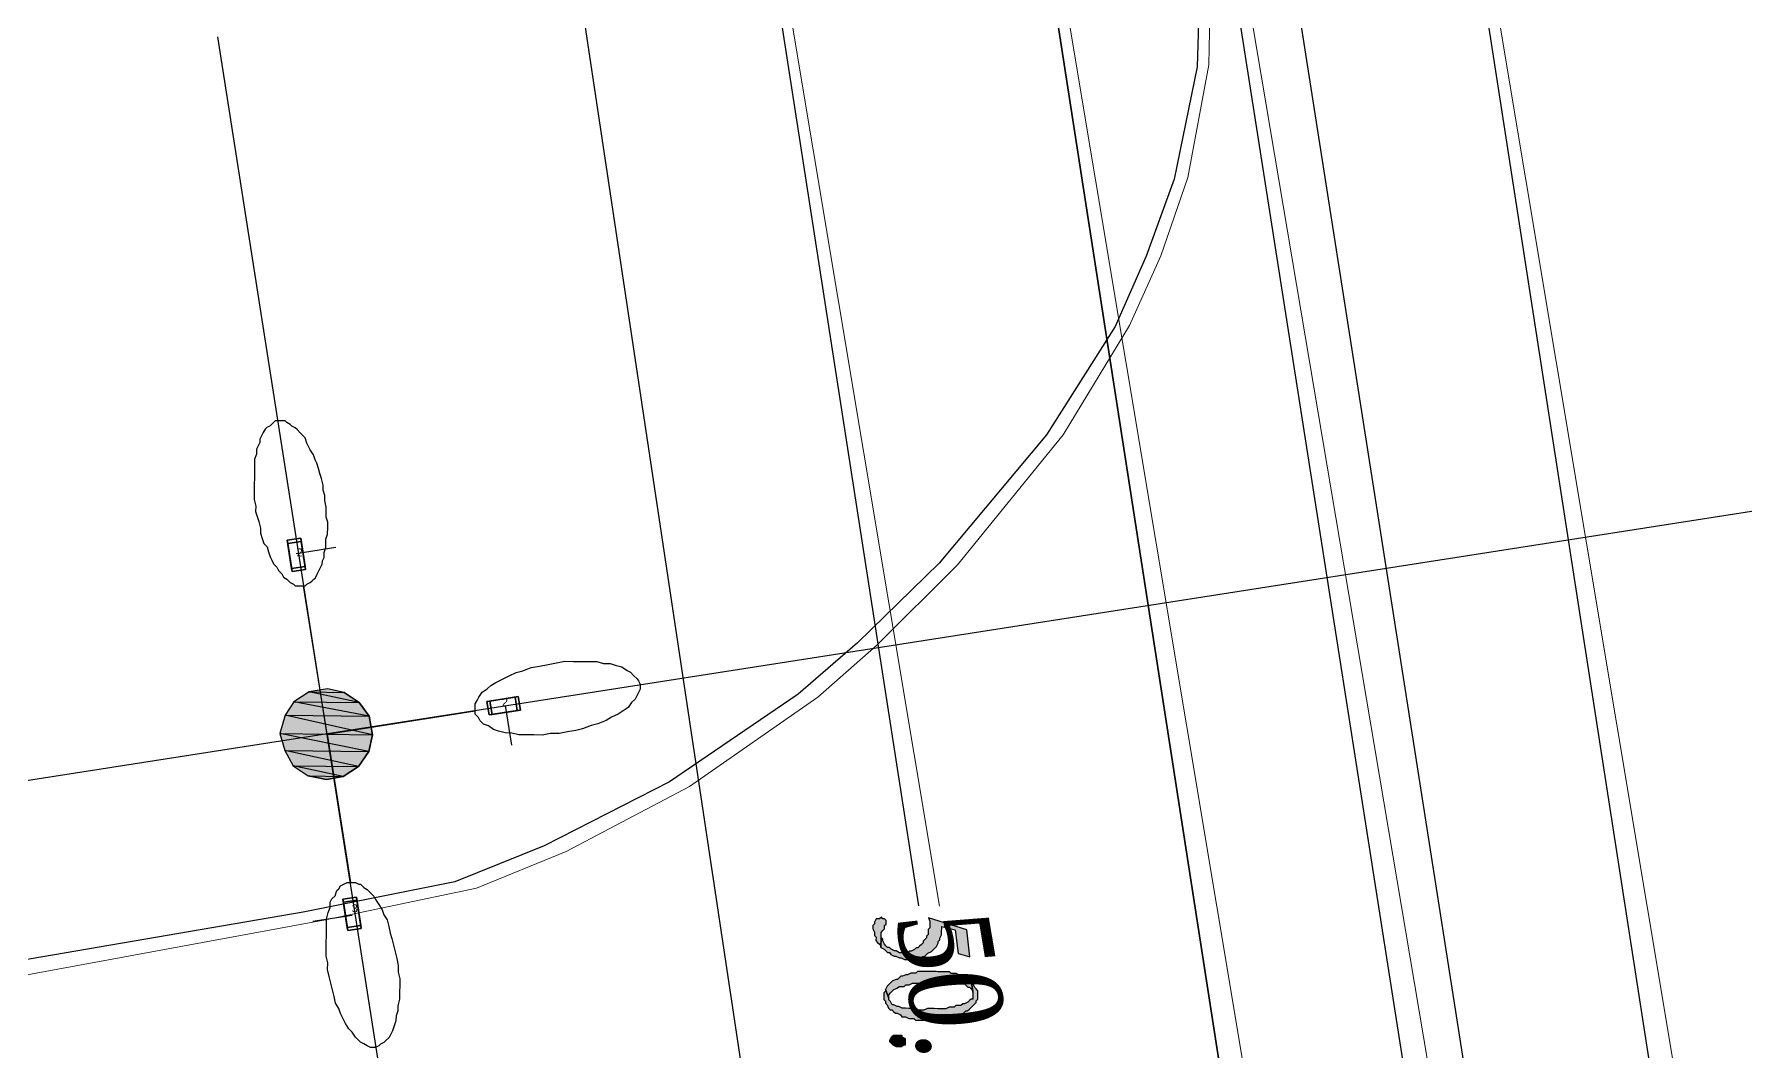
# Model space of a CAD drawing. Extents: x 2474 to 3317, y 1800 to 4862.
# Drawn here: x 2724.83 to 2746.23, y 3999.48 to 4012.2 of the extents above; entities that cross this region are included whole.
import ezdxf

# ---------------------------------------------------------------- set-up
doc = ezdxf.new("R2010")
doc.units = 0
doc.header["$MEASUREMENT"] = 0
for name, color, linetype in [('at_Entity', 7, 'Continuous'), ('at_Solid', 7, 'Continuous'), ('DLXLUM02', 4, 'Continuous'), ('DLXLUM03', 3, 'Continuous'), ('DLXLUMEX', 2, 'Continuous')]:
    doc.layers.add(name, color=color, linetype=linetype)
doc.layers.add('ОСВЕЩЕНИЕ', color=7, linetype='Continuous', lineweight=15)
doc.layers.add('ситуация', color=7, linetype='Continuous', lineweight=15)
doc.styles.add('стиль2', font='times.ttf', dxfattribs={"width": 0.85, "oblique": 5, "height": 1.15})

# ---------------------------------------------------------------- blocks, each defined once
blk = doc.blocks.new('*U199')
for p, q in [((0.057, 0.189), (-0.111, 0.163)), ((-0.111, 0.163), (0.057, 0.189)), ((-0.111, 0.163), (-0.057, -0.189)), ((-0.057, -0.189), (-0.111, 0.163)), ((-0.111, 0.163), (-0.105, 0.125)), ((-0.105, 0.125), (-0.111, 0.163)), ((0.063, 0.151), (-0.105, 0.125)), ((-0.105, 0.125), (0.063, 0.151)), ((-0.105, 0.125), (-0.051, -0.228)), ((-0.051, -0.228), (-0.105, 0.125)), ((0.111, -0.163), (0.057, 0.189)), ((0.063, 0.151), (0.057, 0.189)), ((0.057, 0.189), (0.111, -0.163)), ((0.057, 0.189), (0.063, 0.151)), ((0.117, -0.202), (0.063, 0.151)), ((0.063, 0.151), (0.117, -0.202)), ((-0.057, -0.189), (0.111, -0.163)), ((0.111, -0.163), (-0.057, -0.189)), ((-0.057, -0.189), (-0.051, -0.228)), ((-0.051, -0.228), (-0.057, -0.189)), ((-0.051, -0.228), (0.117, -0.202)), ((0.117, -0.202), (-0.051, -0.228)), ((0.111, -0.163), (0.117, -0.202)), ((0.117, -0.202), (0.111, -0.163))]:
    blk.add_line(p, q)
at = {"color": 1}
blk.add_line((0.006, -0.039), (-0.488, -0.115), dxfattribs=at)
at = {"layer": 'DLXLUMEX', "color": 7}
blk.add_text('3', height=0.1, dxfattribs=at).set_placement((0, 0))
blk = doc.blocks.new('*U213')
for p, q in [((0.051, 0.228), (-0.117, 0.202)), ((-0.117, 0.202), (0.051, 0.228)), ((0.057, 0.189), (0.051, 0.228)), ((0.051, 0.228), (0.057, 0.189)), ((0.105, -0.125), (0.051, 0.228)), ((0.051, 0.228), (0.105, -0.125)), ((-0.117, 0.202), (-0.063, -0.151)), ((-0.111, 0.163), (-0.117, 0.202)), ((-0.117, 0.202), (-0.111, 0.163)), ((-0.063, -0.151), (-0.117, 0.202)), ((0.057, 0.189), (-0.111, 0.163)), ((-0.111, 0.163), (0.057, 0.189)), ((-0.111, 0.163), (-0.057, -0.189)), ((-0.057, -0.189), (-0.111, 0.163)), ((0.111, -0.163), (0.057, 0.189)), ((0.057, 0.189), (0.111, -0.163)), ((-0.063, -0.151), (0.105, -0.125)), ((0.105, -0.125), (-0.063, -0.151)), ((-0.063, -0.151), (-0.057, -0.189)), ((-0.057, -0.189), (-0.063, -0.151)), ((-0.057, -0.189), (0.111, -0.163)), ((0.111, -0.163), (-0.057, -0.189)), ((0.111, -0.163), (0.105, -0.125)), ((0.105, -0.125), (0.111, -0.163))]:
    blk.add_line(p, q)
at = {"color": 1}
blk.add_line((-0.006, 0.039), (0.488, 0.115), dxfattribs=at)
at = {"layer": 'DLXLUMEX', "color": 7}
blk.add_text('2', height=0.1, dxfattribs=at).set_placement((0, 0))
blk = doc.blocks.new('*U216')
for p, q in [((0.163, 0.112), (-0.19, 0.056)), ((-0.19, 0.056), (0.163, 0.112)), ((-0.151, 0.062), (-0.19, 0.056)), ((-0.19, 0.056), (-0.151, 0.062)), ((-0.19, 0.056), (-0.163, -0.112)), ((-0.163, -0.112), (-0.19, 0.056)), ((0.202, 0.118), (-0.151, 0.062)), ((-0.151, 0.062), (0.202, 0.118)), ((-0.151, 0.062), (-0.124, -0.106)), ((-0.124, -0.106), (-0.151, 0.062)), ((0.163, 0.112), (0.202, 0.118)), ((0.202, 0.118), (0.163, 0.112)), ((0.19, -0.056), (0.163, 0.112)), ((0.163, 0.112), (0.19, -0.056)), ((0.229, -0.05), (0.202, 0.118)), ((0.202, 0.118), (0.229, -0.05)), ((-0.163, -0.112), (0.19, -0.056)), ((0.19, -0.056), (-0.163, -0.112)), ((-0.163, -0.112), (-0.124, -0.106)), ((-0.124, -0.106), (-0.163, -0.112)), ((-0.124, -0.106), (0.229, -0.05)), ((0.229, -0.05), (-0.124, -0.106)), ((0.19, -0.056), (0.229, -0.05)), ((0.229, -0.05), (0.19, -0.056))]:
    blk.add_line(p, q)
at = {"color": 1}
blk.add_line((0.039, 0.006), (0.118, -0.488), dxfattribs=at)
at = {"layer": 'DLXLUMEX', "color": 7}
blk.add_text('2', height=0.1, dxfattribs=at).set_placement((0, 0))

msp = doc.modelspace()

# ---------------------------------------------------------------- hatches: boundary and pattern name
at = {"layer": 'at_Solid'}
for points in [[(2728.078, 4003.855), (2727.971, 4003.688), (2729.021, 4003.675)], [(2728.268, 4003.978), (2728.078, 4003.855), (2728.897, 4003.845)], [(2728.078, 4003.855), (2728.897, 4003.845), (2729.021, 4003.675)], [(2728.5, 4004.018), (2728.268, 4003.978), (2728.709, 4003.973)], [(2728.268, 4003.978), (2728.709, 4003.973), (2728.897, 4003.845)], [(2727.971, 4003.688), (2727.905, 4003.457), (2729.061, 4003.444)], [(2727.971, 4003.688), (2729.021, 4003.675), (2729.061, 4003.444)], [(2727.905, 4003.457), (2727.966, 4003.246), (2729.016, 4003.234)], [(2727.905, 4003.457), (2729.061, 4003.444), (2729.016, 4003.234)], [(2727.966, 4003.246), (2728.068, 4003.056), (2728.888, 4003.047)], [(2727.966, 4003.246), (2729.016, 4003.234), (2728.888, 4003.047)], [(2728.068, 4003.056), (2728.256, 4002.928), (2728.697, 4002.923)], [(2728.068, 4003.056), (2728.888, 4003.047), (2728.697, 4002.923)], [(2728.256, 4002.928), (2728.697, 4002.923), (2728.487, 4002.883)], [(2735.484, 4001.099), (2735.484, 4001.12), (2735.463, 4001.142), (2735.442, 4001.142), (2735.422, 4001.163), (2735.4, 4001.142), (2735.358, 4001.143), (2735.337, 4001.101), (2735.337, 4001.08), (2735.315, 4001.059), (2735.315, 4001.017), (2735.335, 4000.975), (2735.335, 4000.954), (2735.335, 4000.933), (2735.356, 4000.912), (2735.355, 4000.87), (2735.376, 4000.848), (2735.397, 4000.827), (2735.417, 4000.806), (2735.417, 4000.785), (2735.419, 4000.911), (2735.419, 4000.932), (2735.419, 4000.974), (2735.441, 4000.995), (2735.462, 4001.016), (2735.462, 4001.058), (2735.484, 4001.078)], [(2736.529, 4000.667), (2736.491, 4001.004), (2736.01, 4001.156), (2736.03, 4001.114), (2736.03, 4001.093), (2736.03, 4001.051), (2736.029, 4001.03), (2736.008, 4001.009), (2736.008, 4000.967), (2736.007, 4000.946), (2735.986, 4000.925), (2735.986, 4000.904), (2735.965, 4000.884), (2735.943, 4000.863), (2735.943, 4000.842), (2735.922, 4000.821), (2735.901, 4000.8), (2735.879, 4000.78), (2735.858, 4000.78), (2735.837, 4000.759), (2735.795, 4000.739), (2735.774, 4000.739), (2735.753, 4000.718), (2735.711, 4000.719), (2735.669, 4000.719), (2735.648, 4000.719), (2735.606, 4000.741), (2735.585, 4000.741), (2735.543, 4000.762), (2735.522, 4000.784), (2735.501, 4000.784), (2735.48, 4000.805), (2735.46, 4000.827), (2735.439, 4000.869), (2735.439, 4000.89), (2735.419, 4000.911), (2735.417, 4000.785), (2735.459, 4000.763), (2735.48, 4000.742), (2735.501, 4000.721), (2735.522, 4000.721), (2735.542, 4000.699), (2735.584, 4000.678), (2735.605, 4000.678), (2735.647, 4000.656), (2735.668, 4000.656), (2735.71, 4000.634), (2735.731, 4000.634), (2735.773, 4000.634), (2735.815, 4000.633), (2735.836, 4000.633), (2735.878, 4000.654), (2735.899, 4000.653), (2735.941, 4000.674), (2735.962, 4000.674), (2735.983, 4000.694), (2736.005, 4000.715), (2736.047, 4000.736), (2736.068, 4000.756), (2736.09, 4000.777), (2736.111, 4000.798), (2736.132, 4000.84), (2736.133, 4000.861), (2736.154, 4000.881), (2736.154, 4000.902), (2736.176, 4000.944), (2736.176, 4000.965), (2736.176, 4000.986), (2736.177, 4001.028), (2736.177, 4001.049), (2736.344, 4001.005), (2736.383, 4000.711)], [(2736.547, 4000.352), (2736.505, 4000.373), (2736.484, 4000.394), (2736.464, 4000.416), (2736.422, 4000.437), (2736.401, 4000.437), (2736.359, 4000.459), (2736.317, 4000.459), (2736.296, 4000.46), (2736.275, 4000.481), (2736.233, 4000.481), (2736.212, 4000.482), (2736.17, 4000.482), (2736.128, 4000.482), (2736.107, 4000.483), (2736.065, 4000.483), (2736.023, 4000.484), (2735.981, 4000.484), (2735.96, 4000.484), (2735.918, 4000.485), (2735.876, 4000.485), (2735.855, 4000.465), (2735.813, 4000.465), (2735.792, 4000.465), (2735.749, 4000.445), (2735.728, 4000.445), (2735.686, 4000.425), (2735.665, 4000.425), (2735.644, 4000.404), (2735.623, 4000.383), (2735.602, 4000.384), (2735.559, 4000.363), (2735.538, 4000.342), (2735.517, 4000.322), (2735.496, 4000.301), (2735.474, 4000.259), (2735.515, 4000.153), (2735.515, 4000.174), (2735.515, 4000.195), (2735.537, 4000.216), (2735.558, 4000.237), (2735.579, 4000.258), (2735.621, 4000.278), (2735.643, 4000.299), (2735.685, 4000.299), (2735.706, 4000.298), (2735.727, 4000.319), (2735.769, 4000.319), (2735.811, 4000.339), (2735.832, 4000.339), (2735.874, 4000.338), (2735.916, 4000.338), (2735.938, 4000.359), (2735.98, 4000.358), (2736.001, 4000.358), (2736.043, 4000.357), (2736.085, 4000.357), (2736.106, 4000.357), (2736.148, 4000.356), (2736.169, 4000.356), (2736.211, 4000.355), (2736.253, 4000.355), (2736.274, 4000.355), (2736.316, 4000.354), (2736.358, 4000.354), (2736.4, 4000.332), (2736.421, 4000.332), (2736.463, 4000.332), (2736.483, 4000.31), (2736.504, 4000.289), (2736.525, 4000.289), (2736.546, 4000.267), (2736.567, 4000.246), (2736.566, 4000.225)], [(2736.629, 4000.224), (2736.63, 4000.245), (2736.609, 4000.267), (2736.588, 4000.288), (2736.568, 4000.33), (2736.547, 4000.352), (2736.566, 4000.225), (2736.566, 4000.204), (2736.566, 4000.162), (2736.565, 4000.141), (2736.544, 4000.141), (2736.523, 4000.121), (2736.502, 4000.1), (2736.46, 4000.079), (2736.439, 4000.08), (2736.417, 4000.059), (2736.396, 4000.059), (2736.354, 4000.06), (2736.333, 4000.039), (2736.291, 4000.039), (2736.27, 4000.04), (2736.228, 4000.019), (2736.186, 4000.02), (2736.165, 4000.02), (2736.123, 4000.02), (2736.081, 4000.021), (2736.039, 4000.021), (2735.997, 4000.022), (2735.954, 4000.001), (2735.912, 4000.002), (2735.891, 4000.002), (2735.849, 4000.002), (2735.828, 4000.003), (2735.787, 4000.024), (2735.766, 4000.024), (2735.724, 4000.025), (2735.703, 4000.025), (2735.681, 4000.025), (2735.64, 4000.047), (2735.619, 4000.047), (2735.577, 4000.069), (2735.556, 4000.069), (2735.535, 4000.111), (2735.515, 4000.132), (2735.515, 4000.153), (2735.474, 4000.259), (2735.474, 4000.238), (2735.453, 4000.217), (2735.452, 4000.196), (2735.452, 4000.175), (2735.452, 4000.154), (2735.452, 4000.133), (2735.472, 4000.112), (2735.472, 4000.091), (2735.493, 4000.07), (2735.513, 4000.027), (2735.534, 4000.006), (2735.555, 4000.006), (2735.576, 3999.985), (2735.597, 3999.963), (2735.618, 3999.963), (2735.66, 3999.942), (2735.68, 3999.92), (2735.722, 3999.92), (2735.764, 3999.898), (2735.785, 3999.898), (2735.827, 3999.898), (2735.848, 3999.876), (2735.89, 3999.876), (2735.911, 3999.876), (2735.953, 3999.875), (2735.995, 3999.875), (2736.016, 3999.874), (2736.058, 3999.874), (2736.1, 3999.873), (2736.142, 3999.873), (2736.184, 3999.893), (2736.226, 3999.893), (2736.247, 3999.893), (2736.29, 3999.913), (2736.311, 3999.913), (2736.353, 3999.934), (2736.374, 3999.933), (2736.416, 3999.954), (2736.437, 3999.954), (2736.458, 3999.974), (2736.48, 3999.995), (2736.501, 3999.995), (2736.522, 4000.016), (2736.543, 4000.036), (2736.564, 4000.057), (2736.586, 4000.078), (2736.607, 4000.099), (2736.607, 4000.12), (2736.628, 4000.14), (2736.629, 4000.161), (2736.629, 4000.203)], [(2735.719, 3999.626), (2735.718, 3999.563), (2735.697, 3999.563), (2735.676, 3999.542), (2735.655, 3999.542), (2735.634, 3999.543), (2735.613, 3999.543), (2735.571, 3999.564), (2735.55, 3999.586), (2735.53, 3999.607), (2735.53, 3999.628), (2735.551, 3999.67), (2735.573, 3999.691), (2735.615, 3999.69), (2735.657, 3999.69), (2735.678, 3999.689), (2735.677, 3999.668), (2735.719, 3999.647)]]:
    msp.add_hatch(color=256, dxfattribs=at).paths.add_polyline_path(points)

# ---------------------------------------------------------------- linework, layer by layer
at = {"layer": 'at_Entity', "color": 0}
for points in [[(2725.893, 4050.633), (2728.685, 4032.466), (2741.163, 3949.469)], [(2735.854, 4041.733), (2736.182, 4041.036), (2736.634, 4038.341), (2739.576, 4018.66), (2739.37, 4011.791), (2739.081, 4010.387), (2738.733, 4009.424), (2738.345, 4008.546), (2737.488, 4007.191), (2736.146, 4005.588), (2735.126, 4004.592), (2734.383, 4003.949), (2732.773, 4002.854), (2731.209, 4002.053), (2730.09, 4001.604), (2728.194, 4001.227), (2699.412, 3996.289), (2693.225, 3997.202), (2689.137, 3998.027)], [(2732.368, 4023.955), (2735.886, 4001.305)], [(2727.888, 4007.366), (2727.846, 4007.366), (2727.824, 4007.346), (2727.803, 4007.325), (2727.782, 4007.304), (2727.74, 4007.283), (2727.718, 4007.263), (2727.697, 4007.221), (2727.675, 4007.179), (2727.654, 4007.137), (2727.653, 4007.095), (2727.632, 4007.054), (2727.61, 4007.012), (2727.61, 4006.949), (2727.588, 4006.886), (2727.587, 4006.844), (2727.587, 4006.781), (2727.586, 4006.718), (2727.585, 4006.655), (2727.584, 4006.571), (2727.583, 4006.508), (2727.583, 4006.445), (2727.582, 4006.382), (2727.602, 4006.298), (2727.601, 4006.234), (2727.622, 4006.171), (2727.642, 4006.108), (2727.662, 4006.024), (2727.661, 4005.961), (2727.681, 4005.897), (2727.702, 4005.834), (2727.743, 4005.792), (2727.763, 4005.728), (2727.784, 4005.665), (2727.804, 4005.623), (2727.825, 4005.58), (2727.866, 4005.538), (2727.887, 4005.496), (2727.928, 4005.453), (2727.949, 4005.411), (2727.991, 4005.389), (2728.011, 4005.368), (2728.032, 4005.347), (2728.074, 4005.325), (2728.095, 4005.304), (2728.137, 4005.304), (2728.158, 4005.303), (2728.2, 4005.303), (2728.221, 4005.303), (2728.242, 4005.323), (2728.284, 4005.344), (2728.306, 4005.365), (2728.327, 4005.386), (2728.348, 4005.406), (2728.37, 4005.448), (2728.391, 4005.49), (2728.413, 4005.532), (2728.434, 4005.573), (2728.435, 4005.615), (2728.456, 4005.657), (2728.457, 4005.72), (2728.479, 4005.783), (2728.479, 4005.846), (2728.48, 4005.888), (2728.501, 4005.951), (2728.502, 4006.035), (2728.503, 4006.098), (2728.483, 4006.161), (2728.484, 4006.224), (2728.484, 4006.287), (2728.464, 4006.371), (2728.465, 4006.435), (2728.445, 4006.498), (2728.446, 4006.561), (2728.426, 4006.645), (2728.405, 4006.708), (2728.385, 4006.772), (2728.365, 4006.835), (2728.344, 4006.877), (2728.324, 4006.94), (2728.283, 4007.004), (2728.262, 4007.046), (2728.242, 4007.089), (2728.221, 4007.152), (2728.18, 4007.194), (2728.159, 4007.216), (2728.118, 4007.258), (2728.097, 4007.279), (2728.055, 4007.301), (2728.034, 4007.322), (2727.992, 4007.344), (2727.972, 4007.365), (2727.93, 4007.365), (2727.909, 4007.366), (2727.888, 4007.366), (2727.888, 4007.366)], [(2728.493, 4003.45), (2728.2, 4005.303)], [(2732.409, 4004.077), (2732.408, 4004.014), (2732.387, 4003.972), (2732.365, 4003.93), (2732.344, 4003.889), (2732.301, 4003.847), (2732.258, 4003.785), (2732.195, 4003.743), (2732.131, 4003.702), (2732.047, 4003.661), (2731.983, 4003.62), (2731.878, 4003.579), (2731.793, 4003.559), (2731.688, 4003.518), (2731.604, 4003.498), (2731.498, 4003.478), (2731.393, 4003.459), (2731.288, 4003.46), (2731.183, 4003.44), (2731.078, 4003.441), (2730.973, 4003.442), (2730.889, 4003.443), (2730.805, 4003.465), (2730.721, 4003.466), (2730.637, 4003.488), (2730.574, 4003.51), (2730.512, 4003.553), (2730.449, 4003.575), (2730.407, 4003.617), (2730.387, 4003.659), (2730.345, 4003.702), (2730.346, 4003.744), (2730.346, 4003.786), (2730.347, 4003.828), (2730.368, 4003.87), (2730.39, 4003.912), (2730.433, 4003.974), (2730.496, 4004.015), (2730.539, 4004.057), (2730.602, 4004.098), (2730.687, 4004.139), (2730.771, 4004.18), (2730.856, 4004.221), (2730.94, 4004.241), (2731.045, 4004.282), (2731.151, 4004.302), (2731.256, 4004.322), (2731.361, 4004.341), (2731.467, 4004.361), (2731.572, 4004.36), (2731.656, 4004.359), (2731.761, 4004.358), (2731.866, 4004.357), (2731.95, 4004.335), (2732.034, 4004.334), (2732.096, 4004.312), (2732.18, 4004.29), (2732.243, 4004.247), (2732.285, 4004.226), (2732.326, 4004.183), (2732.368, 4004.141), (2732.388, 4004.119), (2732.409, 4004.077), (2732.409, 4004.077)], [(2729.061, 4003.444), (2729.021, 4003.675), (2728.897, 4003.845), (2728.709, 4003.973), (2728.5, 4004.018), (2728.268, 4003.978), (2728.078, 4003.855), (2727.971, 4003.688), (2727.905, 4003.457), (2727.966, 4003.246), (2728.068, 4003.056), (2728.256, 4002.928), (2728.487, 4002.883), (2728.697, 4002.923), (2728.888, 4003.047), (2729.016, 4003.234), (2729.061, 4003.444), (2729.061, 4003.444)], [(2729.061, 4003.444), (2729.021, 4003.675), (2728.897, 4003.845), (2728.709, 4003.973), (2728.5, 4004.018), (2728.268, 4003.978), (2728.078, 4003.855), (2727.971, 4003.688), (2727.905, 4003.457), (2727.966, 4003.246), (2728.068, 4003.056), (2728.256, 4002.928), (2728.487, 4002.883), (2728.697, 4002.923), (2728.888, 4003.047), (2729.016, 4003.234), (2729.061, 4003.444), (2729.061, 4003.444)], [(2728.078, 4003.855), (2727.971, 4003.688), (2729.021, 4003.675), (2728.078, 4003.855)], [(2728.268, 4003.978), (2728.078, 4003.855), (2728.897, 4003.845), (2728.268, 4003.978)], [(2728.078, 4003.855), (2728.897, 4003.845), (2729.021, 4003.675), (2728.078, 4003.855)], [(2728.5, 4004.018), (2728.268, 4003.978), (2728.709, 4003.973), (2728.5, 4004.018)], [(2728.268, 4003.978), (2728.709, 4003.973), (2728.897, 4003.845), (2728.268, 4003.978)], [(2727.971, 4003.688), (2727.905, 4003.457), (2729.061, 4003.444), (2727.971, 4003.688)], [(2727.971, 4003.688), (2729.021, 4003.675), (2729.061, 4003.444), (2727.971, 4003.688)], [(2728.493, 4003.45), (2730.346, 4003.744)], [(2727.905, 4003.457), (2727.966, 4003.246), (2729.016, 4003.234), (2727.905, 4003.457)], [(2727.905, 4003.457), (2729.061, 4003.444), (2729.016, 4003.234), (2727.905, 4003.457)], [(2728.493, 4003.45), (2728.787, 4001.598)], [(2727.966, 4003.246), (2728.068, 4003.056), (2728.888, 4003.047), (2727.966, 4003.246)], [(2727.966, 4003.246), (2729.016, 4003.234), (2728.888, 4003.047), (2727.966, 4003.246)], [(2728.068, 4003.056), (2728.256, 4002.928), (2728.697, 4002.923), (2728.068, 4003.056)], [(2728.068, 4003.056), (2728.888, 4003.047), (2728.697, 4002.923), (2728.068, 4003.056)], [(2728.256, 4002.928), (2728.697, 4002.923), (2728.487, 4002.883), (2728.256, 4002.928)], [(2729.099, 3999.535), (2729.036, 3999.536), (2728.994, 3999.557), (2728.952, 3999.579), (2728.911, 3999.6), (2728.869, 3999.643), (2728.848, 3999.664), (2728.807, 3999.728), (2728.765, 3999.77), (2728.724, 3999.834), (2728.704, 3999.876), (2728.663, 3999.96), (2728.642, 4000.024), (2728.601, 4000.087), (2728.581, 4000.171), (2728.561, 4000.256), (2728.541, 4000.34), (2728.521, 4000.424), (2728.501, 4000.509), (2728.502, 4000.593), (2728.482, 4000.677), (2728.483, 4000.761), (2728.484, 4000.845), (2728.485, 4000.929), (2728.486, 4000.992), (2728.487, 4001.076), (2728.487, 4001.139), (2728.509, 4001.223), (2728.531, 4001.286), (2728.532, 4001.349), (2728.553, 4001.391), (2728.596, 4001.432), (2728.617, 4001.495), (2728.639, 4001.516), (2728.66, 4001.557), (2728.703, 4001.578), (2728.745, 4001.598), (2728.766, 4001.598), (2728.808, 4001.598), (2728.85, 4001.597), (2728.892, 4001.576), (2728.913, 4001.575), (2728.954, 4001.533), (2728.996, 4001.511), (2729.037, 4001.469), (2729.079, 4001.426), (2729.099, 4001.384), (2729.141, 4001.321), (2729.182, 4001.257), (2729.202, 4001.194), (2729.244, 4001.13), (2729.264, 4001.046), (2729.284, 4000.962), (2729.304, 4000.898), (2729.324, 4000.814), (2729.344, 4000.73), (2729.364, 4000.646), (2729.384, 4000.561), (2729.383, 4000.477), (2729.403, 4000.393), (2729.402, 4000.309), (2729.401, 4000.225), (2729.4, 4000.141), (2729.378, 4000.057), (2729.377, 3999.994), (2729.356, 3999.931), (2729.355, 3999.868), (2729.333, 3999.805), (2729.311, 3999.743), (2729.29, 3999.701), (2729.268, 3999.659), (2729.226, 3999.618), (2729.205, 3999.597), (2729.162, 3999.576), (2729.141, 3999.556), (2729.099, 3999.535), (2729.099, 3999.535)], [(2735.484, 4001.099), (2735.484, 4001.12), (2735.463, 4001.142), (2735.442, 4001.142), (2735.422, 4001.163), (2735.4, 4001.142), (2735.358, 4001.143), (2735.337, 4001.101), (2735.337, 4001.101), (2735.337, 4001.08), (2735.315, 4001.059), (2735.315, 4001.017), (2735.335, 4000.975), (2735.335, 4000.975), (2735.335, 4000.954), (2735.335, 4000.933), (2735.356, 4000.912), (2735.355, 4000.87), (2735.376, 4000.848), (2735.397, 4000.827), (2735.417, 4000.806), (2735.417, 4000.785), (2735.419, 4000.911), (2735.419, 4000.911), (2735.419, 4000.932), (2735.419, 4000.974), (2735.441, 4000.995), (2735.462, 4001.016), (2735.462, 4001.058), (2735.484, 4001.078), (2735.484, 4001.078), (2735.484, 4001.099)], [(2736.529, 4000.667), (2736.491, 4001.004), (2736.01, 4001.156), (2736.01, 4001.156), (2736.03, 4001.114), (2736.03, 4001.093), (2736.03, 4001.051), (2736.029, 4001.03), (2736.008, 4001.009), (2736.008, 4000.967), (2736.007, 4000.946), (2735.986, 4000.925), (2735.986, 4000.904), (2735.965, 4000.884), (2735.943, 4000.863), (2735.943, 4000.842), (2735.922, 4000.821), (2735.901, 4000.8), (2735.879, 4000.78), (2735.858, 4000.78), (2735.837, 4000.759), (2735.795, 4000.739), (2735.774, 4000.739), (2735.753, 4000.718), (2735.711, 4000.719), (2735.669, 4000.719), (2735.648, 4000.719), (2735.606, 4000.741), (2735.585, 4000.741), (2735.543, 4000.762), (2735.522, 4000.784), (2735.501, 4000.784), (2735.48, 4000.805), (2735.46, 4000.827), (2735.439, 4000.869), (2735.439, 4000.89), (2735.419, 4000.911), (2735.417, 4000.785), (2735.459, 4000.763), (2735.48, 4000.742), (2735.501, 4000.721), (2735.522, 4000.721), (2735.542, 4000.699), (2735.584, 4000.678), (2735.605, 4000.678), (2735.647, 4000.656), (2735.647, 4000.656), (2735.668, 4000.656), (2735.71, 4000.634), (2735.731, 4000.634), (2735.773, 4000.634), (2735.815, 4000.633), (2735.836, 4000.633), (2735.878, 4000.654), (2735.899, 4000.653), (2735.941, 4000.674), (2735.962, 4000.674), (2735.983, 4000.694), (2736.005, 4000.715), (2736.047, 4000.736), (2736.068, 4000.756), (2736.068, 4000.756), (2736.09, 4000.777), (2736.111, 4000.798), (2736.132, 4000.84), (2736.133, 4000.861), (2736.154, 4000.881), (2736.154, 4000.902), (2736.176, 4000.944), (2736.176, 4000.965), (2736.176, 4000.986), (2736.177, 4001.028), (2736.177, 4001.049), (2736.344, 4001.005), (2736.383, 4000.711), (2736.529, 4000.667)], [(2736.547, 4000.352), (2736.505, 4000.373), (2736.484, 4000.394), (2736.464, 4000.416), (2736.422, 4000.437), (2736.401, 4000.437), (2736.359, 4000.459), (2736.317, 4000.459), (2736.317, 4000.459), (2736.296, 4000.46), (2736.275, 4000.481), (2736.233, 4000.481), (2736.212, 4000.482), (2736.17, 4000.482), (2736.128, 4000.482), (2736.107, 4000.483), (2736.065, 4000.483), (2736.023, 4000.484), (2735.981, 4000.484), (2735.96, 4000.484), (2735.918, 4000.485), (2735.876, 4000.485), (2735.855, 4000.465), (2735.813, 4000.465), (2735.792, 4000.465), (2735.749, 4000.445), (2735.728, 4000.445), (2735.686, 4000.425), (2735.665, 4000.425), (2735.644, 4000.404), (2735.623, 4000.383), (2735.602, 4000.384), (2735.559, 4000.363), (2735.538, 4000.342), (2735.517, 4000.322), (2735.496, 4000.301), (2735.474, 4000.259), (2735.515, 4000.153), (2735.515, 4000.153), (2735.515, 4000.174), (2735.515, 4000.195), (2735.537, 4000.216), (2735.558, 4000.237), (2735.579, 4000.258), (2735.621, 4000.278), (2735.621, 4000.278), (2735.643, 4000.299), (2735.685, 4000.299), (2735.706, 4000.298), (2735.727, 4000.319), (2735.769, 4000.319), (2735.811, 4000.339), (2735.832, 4000.339), (2735.874, 4000.338), (2735.916, 4000.338), (2735.938, 4000.359), (2735.98, 4000.358), (2736.001, 4000.358), (2736.043, 4000.357), (2736.085, 4000.357), (2736.106, 4000.357), (2736.148, 4000.356), (2736.169, 4000.356), (2736.211, 4000.355), (2736.253, 4000.355), (2736.274, 4000.355), (2736.316, 4000.354), (2736.358, 4000.354), (2736.4, 4000.332), (2736.421, 4000.332), (2736.463, 4000.332), (2736.483, 4000.31), (2736.504, 4000.289), (2736.525, 4000.289), (2736.546, 4000.267), (2736.567, 4000.246), (2736.566, 4000.225), (2736.547, 4000.352)], [(2736.629, 4000.224), (2736.63, 4000.245), (2736.609, 4000.267), (2736.588, 4000.288), (2736.568, 4000.33), (2736.547, 4000.352), (2736.566, 4000.225), (2736.566, 4000.204), (2736.566, 4000.162), (2736.565, 4000.141), (2736.544, 4000.141), (2736.523, 4000.121), (2736.502, 4000.1), (2736.46, 4000.079), (2736.439, 4000.08), (2736.417, 4000.059), (2736.396, 4000.059), (2736.354, 4000.06), (2736.333, 4000.039), (2736.291, 4000.039), (2736.27, 4000.04), (2736.228, 4000.019), (2736.186, 4000.02), (2736.165, 4000.02), (2736.123, 4000.02), (2736.081, 4000.021), (2736.039, 4000.021), (2735.997, 4000.022), (2735.954, 4000.001), (2735.912, 4000.002), (2735.891, 4000.002), (2735.849, 4000.002), (2735.828, 4000.003), (2735.787, 4000.024), (2735.766, 4000.024), (2735.724, 4000.025), (2735.703, 4000.025), (2735.681, 4000.025), (2735.64, 4000.047), (2735.619, 4000.047), (2735.577, 4000.069), (2735.556, 4000.069), (2735.556, 4000.069), (2735.535, 4000.111), (2735.515, 4000.132), (2735.515, 4000.153), (2735.474, 4000.259), (2735.474, 4000.238), (2735.453, 4000.217), (2735.452, 4000.196), (2735.452, 4000.175), (2735.452, 4000.154), (2735.452, 4000.133), (2735.472, 4000.112), (2735.472, 4000.091), (2735.493, 4000.07), (2735.513, 4000.027), (2735.534, 4000.006), (2735.555, 4000.006), (2735.576, 3999.985), (2735.597, 3999.963), (2735.618, 3999.963), (2735.66, 3999.942), (2735.68, 3999.92), (2735.722, 3999.92), (2735.764, 3999.898), (2735.764, 3999.898), (2735.785, 3999.898), (2735.827, 3999.898), (2735.848, 3999.876), (2735.89, 3999.876), (2735.911, 3999.876), (2735.953, 3999.875), (2735.995, 3999.875), (2736.016, 3999.874), (2736.058, 3999.874), (2736.1, 3999.873), (2736.1, 3999.873), (2736.142, 3999.873), (2736.184, 3999.893), (2736.226, 3999.893), (2736.247, 3999.893), (2736.29, 3999.913), (2736.311, 3999.913), (2736.353, 3999.934), (2736.374, 3999.933), (2736.416, 3999.954), (2736.437, 3999.954), (2736.458, 3999.974), (2736.48, 3999.995), (2736.501, 3999.995), (2736.522, 4000.016), (2736.543, 4000.036), (2736.564, 4000.057), (2736.586, 4000.078), (2736.607, 4000.099), (2736.607, 4000.12), (2736.628, 4000.14), (2736.629, 4000.161), (2736.629, 4000.203), (2736.629, 4000.224)], [(2735.719, 3999.626), (2735.718, 3999.563), (2735.697, 3999.563), (2735.676, 3999.542), (2735.655, 3999.542), (2735.634, 3999.543), (2735.613, 3999.543), (2735.571, 3999.564), (2735.571, 3999.564), (2735.55, 3999.586), (2735.53, 3999.607), (2735.53, 3999.607), (2735.53, 3999.628), (2735.551, 3999.67), (2735.551, 3999.67), (2735.573, 3999.691), (2735.615, 3999.69), (2735.615, 3999.69), (2735.657, 3999.69), (2735.678, 3999.689), (2735.677, 3999.668), (2735.719, 3999.647), (2735.719, 3999.626), (2735.719, 3999.626), (2735.719, 3999.626), (2735.719, 3999.626)]]:
    msp.add_lwpolyline(points, dxfattribs=at)
at = {"layer": 'at_Entity', "color": 4}
for points in [[(2747.403, 3949.396), (2731.691, 4050.565), (2747.403, 3949.396), (2747.403, 3949.396)], [(2752.781, 3949.333), (2737.091, 4050.502)]]:
    msp.add_lwpolyline(points, dxfattribs=at)
at = {"layer": 'at_Entity', "color": 1}
msp.add_lwpolyline([(2745.651, 3975.703), (2733.918, 4050.539)], dxfattribs=at)
at = {"layer": 'at_Entity', "color": 2}
for points in [[(2689.128, 3997.313), (2826.737, 4018.797)], [(2740.365, 4014.238), (2745.351, 3982.409)], [(2727.124, 4012.166), (2732.11, 3980.337)]]:
    msp.add_lwpolyline(points, dxfattribs=at)
at = {"layer": 'ОСВЕЩЕНИЕ', "color": 1, "linetype": 'Continuous'}
msp.add_line((2746.224, 3975.807), (2598.847, 4849.473), dxfattribs=at)
at = {"layer": 'ситуация', "color": 4}
for p, q in [((3098.637, 1851.95), (2595.929, 4861.514)), ((3098.637, 1851.95), (2595.929, 4861.514)), ((3104.016, 1851.95), (2601.349, 4861.269))]:
    msp.add_line(p, q, dxfattribs=at)
at = {"layer": 'ситуация'}
msp.add_line((2732.376, 4023.883), (2736.148, 4001.3), dxfattribs=at)
at = {"layer": 'ситуация', "linetype": 'Continuous', "lineweight": 18}
for p, q in [((2739.642, 4018.675), (2739.515, 4011.813)), ((2739.515, 4011.813), (2739.254, 4010.406)), ((2739.254, 4010.406), (2738.917, 4009.43)), ((2738.917, 4009.43), (2738.523, 4008.557)), ((2738.523, 4008.557), (2737.696, 4007.19)), ((2737.696, 4007.19), (2736.372, 4005.566)), ((2736.372, 4005.566), (2735.363, 4004.557)), ((2735.363, 4004.557), (2734.627, 4003.914)), ((2734.627, 4003.914), (2733.023, 4002.797)), ((2733.023, 4002.797), (2731.481, 4001.985)), ((2731.481, 4001.985), (2730.361, 4001.526)), ((2730.361, 4001.526), (2728.475, 4001.131)), ((2728.475, 4001.131), (2699.765, 3995.854))]:
    msp.add_line(p, q, dxfattribs=at)

# ---------------------------------------------------------------- block references
at = {"layer": 'DLXLUM02'}
for name, p in [('*U213', (2728.114, 4005.671)), ('*U216', (2730.681, 4003.802))]:
    msp.add_blockref(name, p, dxfattribs=at)
at = {"layer": 'DLXLUM03'}
msp.add_blockref('*U199', (2728.803, 4001.224), dxfattribs=at)

# ---------------------------------------------------------------- texts
at = {"layer": 'ситуация', "style": 'стиль2', "oblique": 5, "width": 0.85}
msp.add_text('50.20', height=1.15, rotation=279.483, dxfattribs=at).set_placement((2735.596, 4001.185))

doc.saveas('drawing.dxf')
